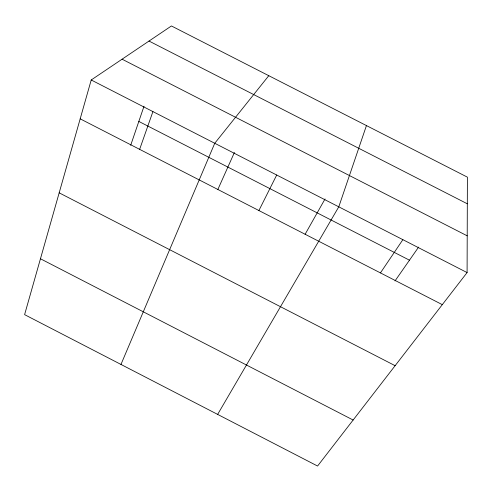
<?xml version="1.0" encoding="UTF-8"?>
<svg xmlns="http://www.w3.org/2000/svg" width="492" height="492" viewBox="0 0 492 492"><rect width="100%" height="100%" fill="white"/><g stroke="black" fill="none" stroke-linecap="round" stroke-linejoin="round"><path stroke-width="0.74" d="M467.092 272.574L467.4 177.157L171.431 25.959L91.217 79.981L24.6 314.64L317.568 466.041L467.092 272.574L91.217 79.981M130.688 145.288L144.027 106.204M366.448 125.583L338.779 206.831L217.642 414.405M139.642 149.347L152.92 111.598M120.97 364.443L214.746 143.277L268.786 75.694M217.845 189.5L234.401 152.514M258.897 210.539L276.701 175.023M305.108 234.278L325.046 198.952M380.439 272.906L402.868 239.665M395.014 280.92L418.606 247.095M149.014 41.051L467.314 203.793M122.084 59.194L467.209 235.828M138.83 121.432L409.473 260.188M80.184 118.836L442.302 304.653M59.175 192.839L395.125 365.691M40.461 258.767L353.133 420.027"/></g></svg>
